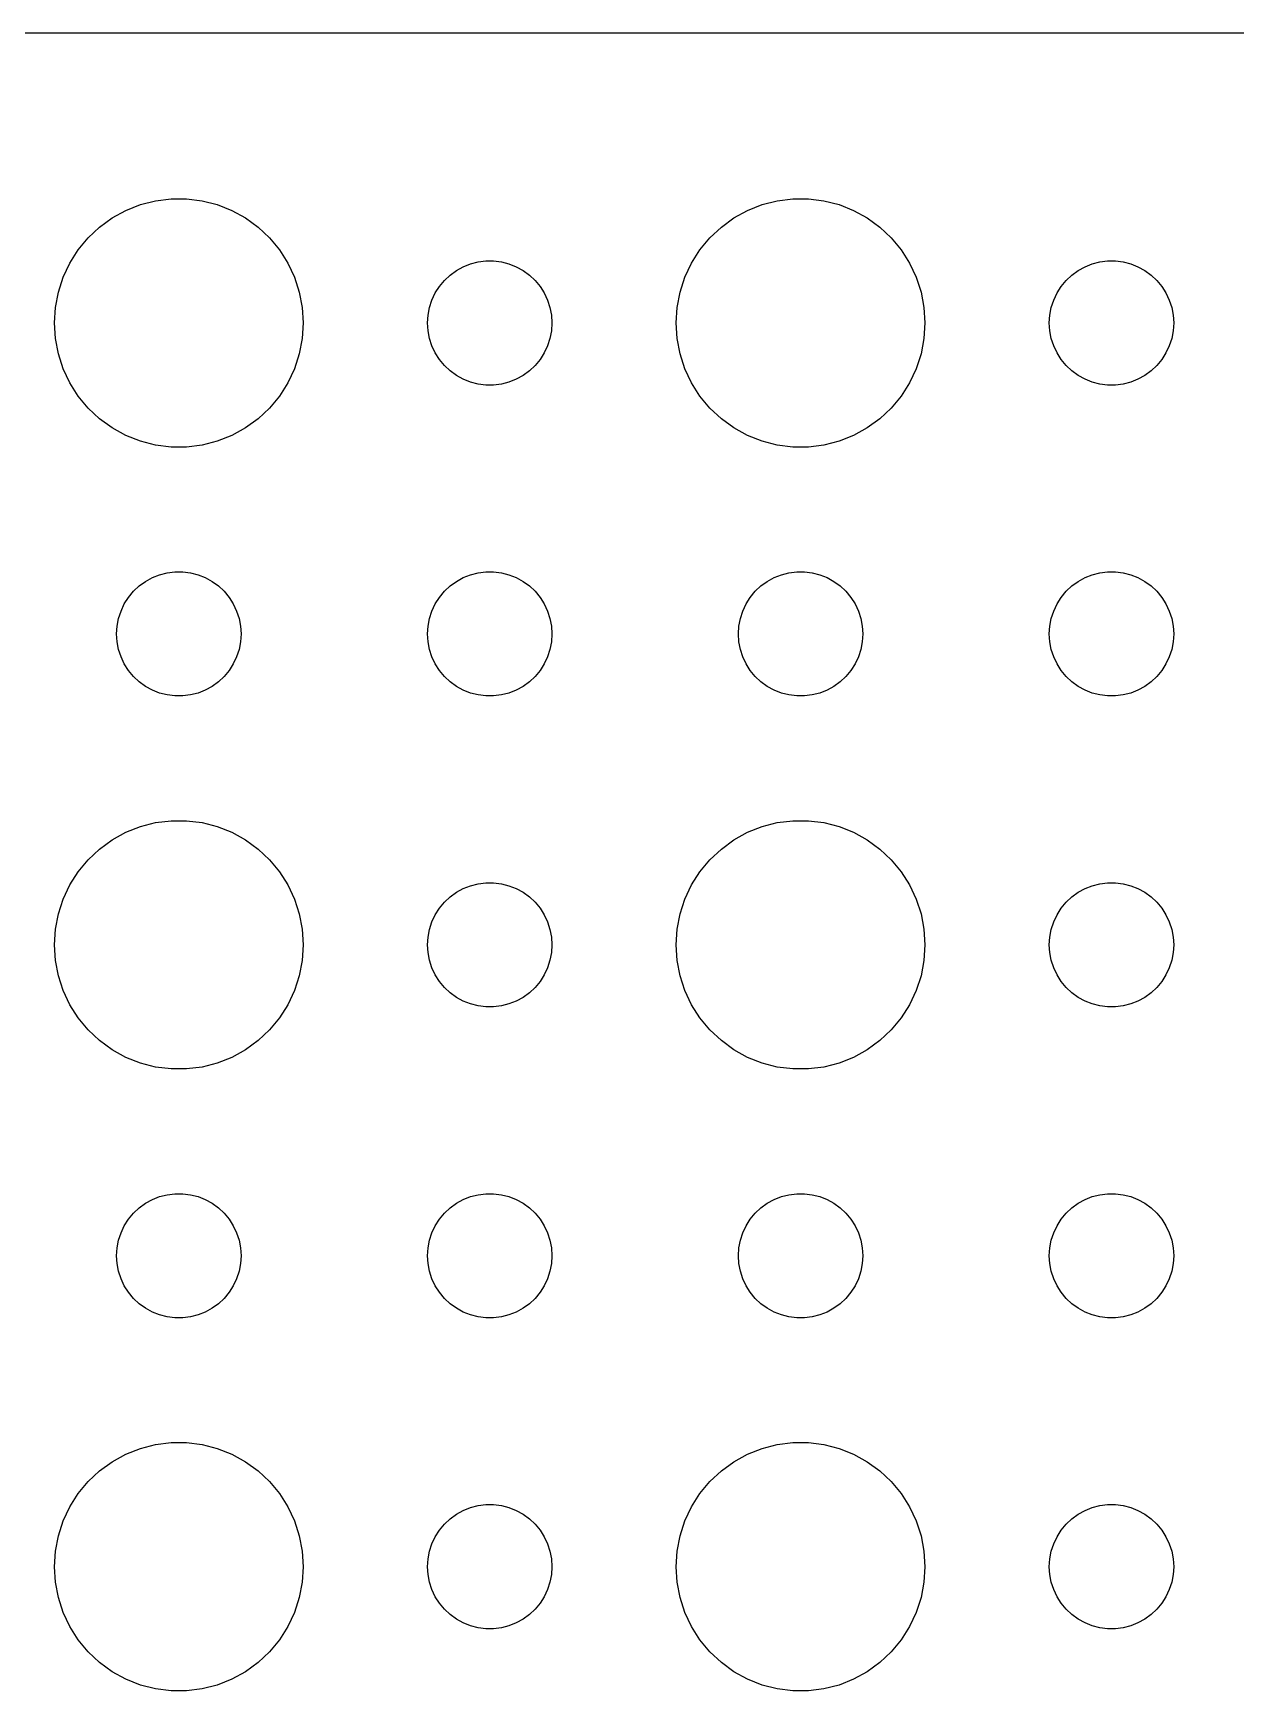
# Model space of a CAD drawing. Header units: metres. Extents: x -112 to 112, y -82 to 82.
# Drawn here: x -33.51 to -4.5, y 42.01 to 81.99 of the extents above; entities that cross this region are included whole.
import ezdxf

# ---------------------------------------------------------------- set-up
doc = ezdxf.new("R2010")
doc.units = ezdxf.units.M

msp = doc.modelspace()

# ---------------------------------------------------------------- linework, layer by layer
for p, q in [((107.314, 81.9901), (-107.314, 81.9901)), ((-30.5621, 77.9469), (-30.1884, 77.9941)), ((-30.1884, 77.9941), (-29.8116, 77.9941)), ((-29.8116, 77.9941), (-29.4379, 77.9469)), ((-15.5621, 77.9469), (-15.1884, 77.9941)), ((-15.1884, 77.9941), (-14.8116, 77.9941)), ((-14.8116, 77.9941), (-14.4379, 77.9469)), ((-31.6075, 77.533), (-31.2773, 77.7145)), ((-31.2773, 77.7145), (-30.927, 77.8532)), ((-30.927, 77.8532), (-30.5621, 77.9469)), ((-29.4379, 77.9469), (-29.0729, 77.8532)), ((-29.0729, 77.8532), (-28.7227, 77.7145)), ((-28.7227, 77.7145), (-28.3925, 77.533)), ((-16.6075, 77.533), (-16.2773, 77.7145)), ((-16.2773, 77.7145), (-15.927, 77.8532)), ((-15.927, 77.8532), (-15.5621, 77.9469)), ((-14.4379, 77.9469), (-14.0729, 77.8532)), ((-14.0729, 77.8532), (-13.7227, 77.7145)), ((-13.7227, 77.7145), (-13.3925, 77.533)), ((-32.1869, 77.0536), (-31.9123, 77.3115)), ((-31.9123, 77.3115), (-31.6075, 77.533)), ((-28.3925, 77.533), (-28.0877, 77.3115)), ((-28.0877, 77.3115), (-27.8131, 77.0536)), ((-17.1869, 77.0536), (-16.9123, 77.3115)), ((-16.9123, 77.3115), (-16.6075, 77.533)), ((-13.3925, 77.533), (-13.0877, 77.3115)), ((-13.0877, 77.3115), (-12.8131, 77.0536)), ((-32.427, 76.7634), (-32.1869, 77.0536)), ((-27.8131, 77.0536), (-27.5729, 76.7634)), ((-17.427, 76.7634), (-17.1869, 77.0536)), ((-12.8131, 77.0536), (-12.5729, 76.7634)), ((-32.7893, 76.1044), (-32.6289, 76.4453)), ((-32.6289, 76.4453), (-32.427, 76.7634)), ((-27.5729, 76.7634), (-27.3711, 76.4453)), ((-27.3711, 76.4453), (-27.2107, 76.1044)), ((-23.1387, 76.3572), (-22.9635, 76.4266)), ((-22.9635, 76.4266), (-22.7811, 76.4734)), ((-22.7811, 76.4734), (-22.5942, 76.497)), ((-22.5942, 76.497), (-22.4058, 76.497)), ((-22.4058, 76.497), (-22.2189, 76.4734)), ((-22.2189, 76.4734), (-22.0365, 76.4266)), ((-22.0365, 76.4266), (-21.8613, 76.3572)), ((-17.7893, 76.1044), (-17.6289, 76.4453)), ((-17.6289, 76.4453), (-17.427, 76.7634)), ((-12.5729, 76.7634), (-12.3711, 76.4453)), ((-12.3711, 76.4453), (-12.2107, 76.1044)), ((-8.13866, 76.3572), (-7.96352, 76.4266)), ((-7.96352, 76.4266), (-7.78107, 76.4734)), ((-7.78107, 76.4734), (-7.59418, 76.497)), ((-7.59418, 76.497), (-7.40581, 76.497)), ((-7.40581, 76.497), (-7.21892, 76.4734)), ((-7.21892, 76.4734), (-7.03647, 76.4266)), ((-7.03647, 76.4266), (-6.86133, 76.3572)), ((-32.9057, 75.7461), (-32.7893, 76.1044)), ((-27.2107, 76.1044), (-27.0942, 75.7461)), ((-23.7135, 75.8817), (-23.5934, 76.0268)), ((-23.5934, 76.0268), (-23.4561, 76.1558)), ((-23.4561, 76.1558), (-23.3037, 76.2665)), ((-23.3037, 76.2665), (-23.1387, 76.3572)), ((-21.8613, 76.3572), (-21.6963, 76.2665)), ((-21.6963, 76.2665), (-21.5439, 76.1558)), ((-21.5439, 76.1558), (-21.4065, 76.0268)), ((-21.4065, 76.0268), (-21.2865, 75.8817)), ((-17.9057, 75.7461), (-17.7893, 76.1044)), ((-12.2107, 76.1044), (-12.0942, 75.7461)), ((-8.71352, 75.8817), (-8.59344, 76.0268)), ((-8.59344, 76.0268), (-8.45613, 76.1558)), ((-8.45613, 76.1558), (-8.30373, 76.2665)), ((-8.30373, 76.2665), (-8.13866, 76.3572)), ((-6.86133, 76.3572), (-6.69626, 76.2665)), ((-6.69626, 76.2665), (-6.54385, 76.1558)), ((-6.54385, 76.1558), (-6.40654, 76.0268)), ((-6.40654, 76.0268), (-6.28647, 75.8817)), ((-32.9763, 75.376), (-32.9057, 75.7461)), ((-27.0942, 75.7461), (-27.0237, 75.376)), ((-23.8947, 75.5522), (-23.8145, 75.7226)), ((-23.8145, 75.7226), (-23.7135, 75.8817)), ((-21.2865, 75.8817), (-21.1855, 75.7226)), ((-21.1855, 75.7226), (-21.1053, 75.5522)), ((-17.9763, 75.376), (-17.9057, 75.7461)), ((-12.0942, 75.7461), (-12.0237, 75.376)), ((-8.89465, 75.5522), (-8.81445, 75.7226)), ((-8.81445, 75.7226), (-8.71352, 75.8817)), ((-6.28647, 75.8817), (-6.18553, 75.7226)), ((-6.18553, 75.7226), (-6.10533, 75.5522)), ((-33, 75), (-32.9763, 75.376)), ((-27.0237, 75.376), (-27, 75)), ((-24, 75), (-23.9882, 75.188)), ((-23.9882, 75.188), (-23.9529, 75.373)), ((-23.9529, 75.373), (-23.8947, 75.5522)), ((-21.1053, 75.5522), (-21.0471, 75.373)), ((-21.0471, 75.373), (-21.0118, 75.188)), ((-21.0118, 75.188), (-21, 75)), ((-18, 75), (-17.9763, 75.376)), ((-12.0237, 75.376), (-12, 75)), ((-9, 75), (-8.98816, 75.188)), ((-8.98816, 75.188), (-8.95287, 75.373)), ((-8.95287, 75.373), (-8.89465, 75.5522)), ((-6.10533, 75.5522), (-6.04712, 75.373)), ((-6.04712, 75.373), (-6.01183, 75.188)), ((-6.01183, 75.188), (-6, 75)), ((-32.9763, 74.624), (-33, 75)), ((-27, 75), (-27.0237, 74.624)), ((-23.9882, 74.812), (-24, 75)), ((-23.9529, 74.627), (-23.9882, 74.812)), ((-21.0118, 74.812), (-21.0471, 74.627)), ((-21, 75), (-21.0118, 74.812)), ((-17.9763, 74.624), (-18, 75)), ((-12, 75), (-12.0237, 74.624)), ((-8.98816, 74.812), (-9, 75)), ((-8.95287, 74.627), (-8.98816, 74.812)), ((-6.01183, 74.812), (-6.04712, 74.627)), ((-6, 75), (-6.01183, 74.812)), ((-32.9057, 74.2539), (-32.9763, 74.624)), ((-27.0237, 74.624), (-27.0942, 74.2539)), ((-23.8947, 74.4478), (-23.9529, 74.627)), ((-23.8145, 74.2774), (-23.8947, 74.4478)), ((-21.1053, 74.4478), (-21.1855, 74.2774)), ((-21.0471, 74.627), (-21.1053, 74.4478)), ((-17.9057, 74.2539), (-17.9763, 74.624)), ((-12.0237, 74.624), (-12.0942, 74.2539)), ((-8.89465, 74.4478), (-8.95287, 74.627)), ((-8.81445, 74.2774), (-8.89465, 74.4478)), ((-6.10533, 74.4478), (-6.18553, 74.2774)), ((-6.04712, 74.627), (-6.10533, 74.4478)), ((-32.7893, 73.8956), (-32.9057, 74.2539)), ((-27.0942, 74.2539), (-27.2107, 73.8956)), ((-23.7135, 74.1183), (-23.8145, 74.2774)), ((-23.5934, 73.9732), (-23.7135, 74.1183)), ((-23.4561, 73.8442), (-23.5934, 73.9732)), ((-21.4065, 73.9732), (-21.5439, 73.8442)), ((-21.2865, 74.1183), (-21.4065, 73.9732)), ((-21.1855, 74.2774), (-21.2865, 74.1183)), ((-17.7893, 73.8956), (-17.9057, 74.2539)), ((-12.0942, 74.2539), (-12.2107, 73.8956)), ((-8.71352, 74.1183), (-8.81445, 74.2774)), ((-8.59344, 73.9732), (-8.71352, 74.1183)), ((-8.45613, 73.8442), (-8.59344, 73.9732)), ((-6.40654, 73.9732), (-6.54385, 73.8442)), ((-6.28647, 74.1183), (-6.40654, 73.9732)), ((-6.18553, 74.2774), (-6.28647, 74.1183)), ((-32.6289, 73.5547), (-32.7893, 73.8956)), ((-27.2107, 73.8956), (-27.3711, 73.5547)), ((-23.3037, 73.7335), (-23.4561, 73.8442)), ((-23.1387, 73.6428), (-23.3037, 73.7335)), ((-22.9635, 73.5734), (-23.1387, 73.6428)), ((-22.7811, 73.5266), (-22.9635, 73.5734)), ((-22.0365, 73.5734), (-22.2189, 73.5266)), ((-21.8613, 73.6428), (-22.0365, 73.5734)), ((-21.6963, 73.7335), (-21.8613, 73.6428)), ((-21.5439, 73.8442), (-21.6963, 73.7335)), ((-17.6289, 73.5547), (-17.7893, 73.8956)), ((-12.2107, 73.8956), (-12.3711, 73.5547)), ((-8.30373, 73.7335), (-8.45613, 73.8442)), ((-8.13866, 73.6428), (-8.30373, 73.7335)), ((-7.96352, 73.5734), (-8.13866, 73.6428)), ((-7.78107, 73.5266), (-7.96352, 73.5734)), ((-7.03647, 73.5734), (-7.21892, 73.5266)), ((-6.86133, 73.6428), (-7.03647, 73.5734)), ((-6.69626, 73.7335), (-6.86133, 73.6428)), ((-6.54385, 73.8442), (-6.69626, 73.7335)), ((-32.427, 73.2366), (-32.6289, 73.5547)), ((-32.1869, 72.9464), (-32.427, 73.2366)), ((-27.5729, 73.2366), (-27.8131, 72.9464)), ((-27.3711, 73.5547), (-27.5729, 73.2366)), ((-22.5942, 73.503), (-22.7811, 73.5266)), ((-22.4058, 73.503), (-22.5942, 73.503)), ((-22.2189, 73.5266), (-22.4058, 73.503)), ((-17.427, 73.2366), (-17.6289, 73.5547)), ((-17.1869, 72.9464), (-17.427, 73.2366)), ((-12.5729, 73.2366), (-12.8131, 72.9464)), ((-12.3711, 73.5547), (-12.5729, 73.2366)), ((-7.59418, 73.503), (-7.78107, 73.5266)), ((-7.40581, 73.503), (-7.59418, 73.503)), ((-7.21892, 73.5266), (-7.40581, 73.503)), ((-31.9123, 72.6885), (-32.1869, 72.9464)), ((-27.8131, 72.9464), (-28.0877, 72.6885)), ((-16.9123, 72.6885), (-17.1869, 72.9464)), ((-12.8131, 72.9464), (-13.0877, 72.6885)), ((-31.6075, 72.467), (-31.9123, 72.6885)), ((-31.2773, 72.2855), (-31.6075, 72.467)), ((-28.3925, 72.467), (-28.7227, 72.2855)), ((-28.0877, 72.6885), (-28.3925, 72.467)), ((-16.6075, 72.467), (-16.9123, 72.6885)), ((-16.2773, 72.2855), (-16.6075, 72.467)), ((-13.3925, 72.467), (-13.7227, 72.2855)), ((-13.0877, 72.6885), (-13.3925, 72.467)), ((-30.927, 72.1468), (-31.2773, 72.2855)), ((-30.5621, 72.0531), (-30.927, 72.1468)), ((-30.1884, 72.0059), (-30.5621, 72.0531)), ((-29.8116, 72.0059), (-30.1884, 72.0059)), ((-29.4379, 72.0531), (-29.8116, 72.0059)), ((-29.0729, 72.1468), (-29.4379, 72.0531)), ((-28.7227, 72.2855), (-29.0729, 72.1468)), ((-15.927, 72.1468), (-16.2773, 72.2855)), ((-15.5621, 72.0531), (-15.927, 72.1468)), ((-15.1884, 72.0059), (-15.5621, 72.0531)), ((-14.8116, 72.0059), (-15.1884, 72.0059)), ((-14.4379, 72.0531), (-14.8116, 72.0059)), ((-14.0729, 72.1468), (-14.4379, 72.0531)), ((-13.7227, 72.2855), (-14.0729, 72.1468)), ((-30.8037, 68.7665), (-30.6387, 68.8572)), ((-30.6387, 68.8572), (-30.4635, 68.9266)), ((-30.4635, 68.9266), (-30.2811, 68.9734)), ((-30.2811, 68.9734), (-30.0942, 68.997)), ((-30.0942, 68.997), (-29.9058, 68.997)), ((-29.9058, 68.997), (-29.7189, 68.9734)), ((-29.7189, 68.9734), (-29.5365, 68.9266)), ((-29.5365, 68.9266), (-29.3613, 68.8572)), ((-29.3613, 68.8572), (-29.1963, 68.7665)), ((-23.3037, 68.7665), (-23.1387, 68.8572)), ((-23.1387, 68.8572), (-22.9635, 68.9266)), ((-22.9635, 68.9266), (-22.7811, 68.9734)), ((-22.7811, 68.9734), (-22.5942, 68.997)), ((-22.5942, 68.997), (-22.4058, 68.997)), ((-22.4058, 68.997), (-22.2189, 68.9734)), ((-22.2189, 68.9734), (-22.0365, 68.9266)), ((-22.0365, 68.9266), (-21.8613, 68.8572)), ((-21.8613, 68.8572), (-21.6963, 68.7665)), ((-15.8037, 68.7665), (-15.6387, 68.8572)), ((-15.6387, 68.8572), (-15.4635, 68.9266)), ((-15.4635, 68.9266), (-15.2811, 68.9734)), ((-15.2811, 68.9734), (-15.0942, 68.997)), ((-15.0942, 68.997), (-14.9058, 68.997)), ((-14.9058, 68.997), (-14.7189, 68.9734)), ((-14.7189, 68.9734), (-14.5365, 68.9266)), ((-14.5365, 68.9266), (-14.3613, 68.8572)), ((-14.3613, 68.8572), (-14.1963, 68.7665)), ((-8.30373, 68.7665), (-8.13866, 68.8572)), ((-8.13866, 68.8572), (-7.96352, 68.9266)), ((-7.96352, 68.9266), (-7.78107, 68.9734)), ((-7.78107, 68.9734), (-7.59418, 68.997)), ((-7.59418, 68.997), (-7.40581, 68.997)), ((-7.40581, 68.997), (-7.21892, 68.9734)), ((-7.21892, 68.9734), (-7.03647, 68.9266)), ((-7.03647, 68.9266), (-6.86133, 68.8572)), ((-6.86133, 68.8572), (-6.69626, 68.7665)), ((-31.3145, 68.2226), (-31.2135, 68.3817)), ((-31.2135, 68.3817), (-31.0934, 68.5268)), ((-31.0934, 68.5268), (-30.9561, 68.6558)), ((-30.9561, 68.6558), (-30.8037, 68.7665)), ((-29.1963, 68.7665), (-29.0439, 68.6558)), ((-29.0439, 68.6558), (-28.9065, 68.5268)), ((-28.9065, 68.5268), (-28.7865, 68.3817)), ((-28.7865, 68.3817), (-28.6855, 68.2226)), ((-23.8145, 68.2226), (-23.7135, 68.3817)), ((-23.7135, 68.3817), (-23.5934, 68.5268)), ((-23.5934, 68.5268), (-23.4561, 68.6558)), ((-23.4561, 68.6558), (-23.3037, 68.7665)), ((-21.6963, 68.7665), (-21.5439, 68.6558)), ((-21.5439, 68.6558), (-21.4065, 68.5268)), ((-21.4065, 68.5268), (-21.2865, 68.3817)), ((-21.2865, 68.3817), (-21.1855, 68.2226)), ((-16.3145, 68.2226), (-16.2135, 68.3817)), ((-16.2135, 68.3817), (-16.0934, 68.5268)), ((-16.0934, 68.5268), (-15.9561, 68.6558)), ((-15.9561, 68.6558), (-15.8037, 68.7665)), ((-14.1963, 68.7665), (-14.0439, 68.6558)), ((-14.0439, 68.6558), (-13.9065, 68.5268)), ((-13.9065, 68.5268), (-13.7865, 68.3817)), ((-13.7865, 68.3817), (-13.6855, 68.2226)), ((-8.81445, 68.2226), (-8.71352, 68.3817)), ((-8.71352, 68.3817), (-8.59344, 68.5268)), ((-8.59344, 68.5268), (-8.45613, 68.6558)), ((-8.45613, 68.6558), (-8.30373, 68.7665)), ((-6.69626, 68.7665), (-6.54385, 68.6558)), ((-6.54385, 68.6558), (-6.40654, 68.5268)), ((-6.40654, 68.5268), (-6.28647, 68.3817)), ((-6.28647, 68.3817), (-6.18553, 68.2226)), ((-31.4529, 67.873), (-31.3947, 68.0522)), ((-31.3947, 68.0522), (-31.3145, 68.2226)), ((-28.6855, 68.2226), (-28.6053, 68.0522)), ((-28.6053, 68.0522), (-28.5471, 67.873)), ((-23.9529, 67.873), (-23.8947, 68.0522)), ((-23.8947, 68.0522), (-23.8145, 68.2226)), ((-21.1855, 68.2226), (-21.1053, 68.0522)), ((-21.1053, 68.0522), (-21.0471, 67.873)), ((-16.4529, 67.873), (-16.3947, 68.0522)), ((-16.3947, 68.0522), (-16.3145, 68.2226)), ((-13.6855, 68.2226), (-13.6053, 68.0522)), ((-13.6053, 68.0522), (-13.5471, 67.873)), ((-8.95287, 67.873), (-8.89465, 68.0522)), ((-8.89465, 68.0522), (-8.81445, 68.2226)), ((-6.18553, 68.2226), (-6.10533, 68.0522)), ((-6.10533, 68.0522), (-6.04712, 67.873)), ((-31.5, 67.5), (-31.4882, 67.688)), ((-31.4882, 67.688), (-31.4529, 67.873)), ((-28.5471, 67.873), (-28.5118, 67.688)), ((-28.5118, 67.688), (-28.5, 67.5)), ((-24, 67.5), (-23.9882, 67.688)), ((-23.9882, 67.688), (-23.9529, 67.873)), ((-21.0471, 67.873), (-21.0118, 67.688)), ((-21.0118, 67.688), (-21, 67.5)), ((-16.5, 67.5), (-16.4882, 67.688)), ((-16.4882, 67.688), (-16.4529, 67.873)), ((-13.5471, 67.873), (-13.5118, 67.688)), ((-13.5118, 67.688), (-13.5, 67.5)), ((-9, 67.5), (-8.98816, 67.688)), ((-8.98816, 67.688), (-8.95287, 67.873)), ((-6.04712, 67.873), (-6.01183, 67.688)), ((-6.01183, 67.688), (-6, 67.5)), ((-31.4882, 67.312), (-31.5, 67.5)), ((-31.4529, 67.127), (-31.4882, 67.312)), ((-28.5118, 67.312), (-28.5471, 67.127)), ((-28.5, 67.5), (-28.5118, 67.312)), ((-23.9882, 67.312), (-24, 67.5)), ((-23.9529, 67.127), (-23.9882, 67.312)), ((-21.0118, 67.312), (-21.0471, 67.127)), ((-21, 67.5), (-21.0118, 67.312)), ((-16.4882, 67.312), (-16.5, 67.5)), ((-16.4529, 67.127), (-16.4882, 67.312)), ((-13.5118, 67.312), (-13.5471, 67.127)), ((-13.5, 67.5), (-13.5118, 67.312)), ((-8.98816, 67.312), (-9, 67.5)), ((-8.95287, 67.127), (-8.98816, 67.312)), ((-6.01183, 67.312), (-6.04712, 67.127)), ((-6, 67.5), (-6.01183, 67.312)), ((-31.3947, 66.9478), (-31.4529, 67.127)), ((-31.3145, 66.7774), (-31.3947, 66.9478)), ((-31.2135, 66.6183), (-31.3145, 66.7774)), ((-28.6855, 66.7774), (-28.7865, 66.6183)), ((-28.6053, 66.9478), (-28.6855, 66.7774)), ((-28.5471, 67.127), (-28.6053, 66.9478)), ((-23.8947, 66.9478), (-23.9529, 67.127)), ((-23.8145, 66.7774), (-23.8947, 66.9478)), ((-23.7135, 66.6183), (-23.8145, 66.7774)), ((-21.1855, 66.7774), (-21.2865, 66.6183)), ((-21.1053, 66.9478), (-21.1855, 66.7774)), ((-21.0471, 67.127), (-21.1053, 66.9478)), ((-16.3947, 66.9478), (-16.4529, 67.127)), ((-16.3145, 66.7774), (-16.3947, 66.9478)), ((-16.2135, 66.6183), (-16.3145, 66.7774)), ((-13.6855, 66.7774), (-13.7865, 66.6183)), ((-13.6053, 66.9478), (-13.6855, 66.7774)), ((-13.5471, 67.127), (-13.6053, 66.9478)), ((-8.89465, 66.9478), (-8.95287, 67.127)), ((-8.81445, 66.7774), (-8.89465, 66.9478)), ((-8.71352, 66.6183), (-8.81445, 66.7774)), ((-6.18553, 66.7774), (-6.28647, 66.6183)), ((-6.10533, 66.9478), (-6.18553, 66.7774)), ((-6.04712, 67.127), (-6.10533, 66.9478)), ((-31.0934, 66.4732), (-31.2135, 66.6183)), ((-30.9561, 66.3442), (-31.0934, 66.4732)), ((-28.9065, 66.4732), (-29.0439, 66.3442)), ((-28.7865, 66.6183), (-28.9065, 66.4732)), ((-23.5934, 66.4732), (-23.7135, 66.6183)), ((-23.4561, 66.3442), (-23.5934, 66.4732)), ((-21.4065, 66.4732), (-21.5439, 66.3442)), ((-21.2865, 66.6183), (-21.4065, 66.4732)), ((-16.0934, 66.4732), (-16.2135, 66.6183)), ((-15.9561, 66.3442), (-16.0934, 66.4732)), ((-13.9065, 66.4732), (-14.0439, 66.3442)), ((-13.7865, 66.6183), (-13.9065, 66.4732)), ((-8.59344, 66.4732), (-8.71352, 66.6183)), ((-8.45613, 66.3442), (-8.59344, 66.4732)), ((-6.40654, 66.4732), (-6.54385, 66.3442)), ((-6.28647, 66.6183), (-6.40654, 66.4732)), ((-30.8037, 66.2335), (-30.9561, 66.3442)), ((-30.6387, 66.1428), (-30.8037, 66.2335)), ((-30.4635, 66.0734), (-30.6387, 66.1428)), ((-30.2811, 66.0266), (-30.4635, 66.0734)), ((-30.0942, 66.003), (-30.2811, 66.0266)), ((-29.9058, 66.003), (-30.0942, 66.003)), ((-29.7189, 66.0266), (-29.9058, 66.003)), ((-29.5365, 66.0734), (-29.7189, 66.0266)), ((-29.3613, 66.1428), (-29.5365, 66.0734)), ((-29.1963, 66.2335), (-29.3613, 66.1428)), ((-29.0439, 66.3442), (-29.1963, 66.2335)), ((-23.3037, 66.2335), (-23.4561, 66.3442)), ((-23.1387, 66.1428), (-23.3037, 66.2335)), ((-22.9635, 66.0734), (-23.1387, 66.1428)), ((-22.7811, 66.0266), (-22.9635, 66.0734)), ((-22.5942, 66.003), (-22.7811, 66.0266)), ((-22.4058, 66.003), (-22.5942, 66.003)), ((-22.2189, 66.0266), (-22.4058, 66.003)), ((-22.0365, 66.0734), (-22.2189, 66.0266)), ((-21.8613, 66.1428), (-22.0365, 66.0734)), ((-21.6963, 66.2335), (-21.8613, 66.1428)), ((-21.5439, 66.3442), (-21.6963, 66.2335)), ((-15.8037, 66.2335), (-15.9561, 66.3442)), ((-15.6387, 66.1428), (-15.8037, 66.2335)), ((-15.4635, 66.0734), (-15.6387, 66.1428)), ((-15.2811, 66.0266), (-15.4635, 66.0734)), ((-15.0942, 66.003), (-15.2811, 66.0266)), ((-14.9058, 66.003), (-15.0942, 66.003)), ((-14.7189, 66.0266), (-14.9058, 66.003)), ((-14.5365, 66.0734), (-14.7189, 66.0266)), ((-14.3613, 66.1428), (-14.5365, 66.0734)), ((-14.1963, 66.2335), (-14.3613, 66.1428)), ((-14.0439, 66.3442), (-14.1963, 66.2335)), ((-8.30373, 66.2335), (-8.45613, 66.3442)), ((-8.13866, 66.1428), (-8.30373, 66.2335)), ((-7.96352, 66.0734), (-8.13866, 66.1428)), ((-7.78107, 66.0266), (-7.96352, 66.0734)), ((-7.59418, 66.003), (-7.78107, 66.0266)), ((-7.40581, 66.003), (-7.59418, 66.003)), ((-7.21892, 66.0266), (-7.40581, 66.003)), ((-7.03647, 66.0734), (-7.21892, 66.0266)), ((-6.86133, 66.1428), (-7.03647, 66.0734)), ((-6.69626, 66.2335), (-6.86133, 66.1428)), ((-6.54385, 66.3442), (-6.69626, 66.2335)), ((-31.2773, 62.7145), (-30.927, 62.8532)), ((-30.927, 62.8532), (-30.5621, 62.9469)), ((-30.5621, 62.9469), (-30.1884, 62.9941)), ((-30.1884, 62.9941), (-29.8116, 62.9941)), ((-29.8116, 62.9941), (-29.4379, 62.9469)), ((-29.4379, 62.9469), (-29.0729, 62.8532)), ((-29.0729, 62.8532), (-28.7227, 62.7145)), ((-16.2773, 62.7145), (-15.927, 62.8532)), ((-15.927, 62.8532), (-15.5621, 62.9469)), ((-15.5621, 62.9469), (-15.1884, 62.9941)), ((-15.1884, 62.9941), (-14.8116, 62.9941)), ((-14.8116, 62.9941), (-14.4379, 62.9469)), ((-14.4379, 62.9469), (-14.0729, 62.8532)), ((-14.0729, 62.8532), (-13.7227, 62.7145)), ((-31.9123, 62.3115), (-31.6075, 62.533)), ((-31.6075, 62.533), (-31.2773, 62.7145)), ((-28.7227, 62.7145), (-28.3925, 62.533)), ((-28.3925, 62.533), (-28.0877, 62.3115)), ((-16.9123, 62.3115), (-16.6075, 62.533)), ((-16.6075, 62.533), (-16.2773, 62.7145)), ((-13.7227, 62.7145), (-13.3925, 62.533)), ((-13.3925, 62.533), (-13.0877, 62.3115)), ((-32.427, 61.7634), (-32.1869, 62.0536)), ((-32.1869, 62.0536), (-31.9123, 62.3115)), ((-28.0877, 62.3115), (-27.8131, 62.0536)), ((-27.8131, 62.0536), (-27.5729, 61.7634)), ((-17.427, 61.7634), (-17.1869, 62.0536)), ((-17.1869, 62.0536), (-16.9123, 62.3115)), ((-13.0877, 62.3115), (-12.8131, 62.0536)), ((-12.8131, 62.0536), (-12.5729, 61.7634)), ((-32.6289, 61.4453), (-32.427, 61.7634)), ((-27.5729, 61.7634), (-27.3711, 61.4453)), ((-17.6289, 61.4453), (-17.427, 61.7634)), ((-12.5729, 61.7634), (-12.3711, 61.4453)), ((-32.7893, 61.1044), (-32.6289, 61.4453)), ((-27.3711, 61.4453), (-27.2107, 61.1044)), ((-23.4561, 61.1558), (-23.3037, 61.2665)), ((-23.3037, 61.2665), (-23.1387, 61.3572)), ((-23.1387, 61.3572), (-22.9635, 61.4266)), ((-22.9635, 61.4266), (-22.7811, 61.4734)), ((-22.7811, 61.4734), (-22.5942, 61.497)), ((-22.5942, 61.497), (-22.4058, 61.497)), ((-22.4058, 61.497), (-22.2189, 61.4734)), ((-22.2189, 61.4734), (-22.0365, 61.4266)), ((-22.0365, 61.4266), (-21.8613, 61.3572)), ((-21.8613, 61.3572), (-21.6963, 61.2665)), ((-21.6963, 61.2665), (-21.5439, 61.1558)), ((-17.7893, 61.1044), (-17.6289, 61.4453)), ((-12.3711, 61.4453), (-12.2107, 61.1044)), ((-8.45613, 61.1558), (-8.30373, 61.2665)), ((-8.30373, 61.2665), (-8.13866, 61.3572)), ((-8.13866, 61.3572), (-7.96352, 61.4266)), ((-7.96352, 61.4266), (-7.78107, 61.4734)), ((-7.78107, 61.4734), (-7.59418, 61.497)), ((-7.59418, 61.497), (-7.40581, 61.497)), ((-7.40581, 61.497), (-7.21892, 61.4734)), ((-7.21892, 61.4734), (-7.03647, 61.4266)), ((-7.03647, 61.4266), (-6.86133, 61.3572)), ((-6.86133, 61.3572), (-6.69626, 61.2665)), ((-6.69626, 61.2665), (-6.54385, 61.1558)), ((-32.9057, 60.7461), (-32.7893, 61.1044)), ((-27.2107, 61.1044), (-27.0942, 60.7461)), ((-23.8145, 60.7226), (-23.7135, 60.8817)), ((-23.7135, 60.8817), (-23.5934, 61.0268)), ((-23.5934, 61.0268), (-23.4561, 61.1558)), ((-21.5439, 61.1558), (-21.4065, 61.0268)), ((-21.4065, 61.0268), (-21.2865, 60.8817)), ((-21.2865, 60.8817), (-21.1855, 60.7226)), ((-17.9057, 60.7461), (-17.7893, 61.1044)), ((-12.2107, 61.1044), (-12.0942, 60.7461)), ((-8.81445, 60.7226), (-8.71352, 60.8817)), ((-8.71352, 60.8817), (-8.59344, 61.0268)), ((-8.59344, 61.0268), (-8.45613, 61.1558)), ((-6.54385, 61.1558), (-6.40654, 61.0268)), ((-6.40654, 61.0268), (-6.28647, 60.8817)), ((-6.28647, 60.8817), (-6.18553, 60.7226)), ((-32.9763, 60.376), (-32.9057, 60.7461)), ((-27.0942, 60.7461), (-27.0237, 60.376)), ((-23.9529, 60.373), (-23.8947, 60.5522)), ((-23.8947, 60.5522), (-23.8145, 60.7226)), ((-21.1855, 60.7226), (-21.1053, 60.5522)), ((-21.1053, 60.5522), (-21.0471, 60.373)), ((-17.9763, 60.376), (-17.9057, 60.7461)), ((-12.0942, 60.7461), (-12.0237, 60.376)), ((-8.95287, 60.373), (-8.89465, 60.5522)), ((-8.89465, 60.5522), (-8.81445, 60.7226)), ((-6.18553, 60.7226), (-6.10533, 60.5522)), ((-6.10533, 60.5522), (-6.04712, 60.373)), ((-33, 60), (-32.9763, 60.376)), ((-32.9763, 59.624), (-33, 60)), ((-27.0237, 60.376), (-27, 60)), ((-27, 60), (-27.0237, 59.624)), ((-24, 60), (-23.9882, 60.188)), ((-23.9882, 59.812), (-24, 60)), ((-23.9882, 60.188), (-23.9529, 60.373)), ((-21.0471, 60.373), (-21.0118, 60.188)), ((-21.0118, 60.188), (-21, 60)), ((-21, 60), (-21.0118, 59.812)), ((-18, 60), (-17.9763, 60.376)), ((-17.9763, 59.624), (-18, 60)), ((-12.0237, 60.376), (-12, 60)), ((-12, 60), (-12.0237, 59.624)), ((-9, 60), (-8.98816, 60.188)), ((-8.98816, 59.812), (-9, 60)), ((-8.98816, 60.188), (-8.95287, 60.373)), ((-6.04712, 60.373), (-6.01183, 60.188)), ((-6.01183, 60.188), (-6, 60)), ((-6, 60), (-6.01183, 59.812)), ((-32.9057, 59.2539), (-32.9763, 59.624)), ((-27.0237, 59.624), (-27.0942, 59.2539)), ((-23.9529, 59.627), (-23.9882, 59.812)), ((-23.8947, 59.4478), (-23.9529, 59.627)), ((-21.0471, 59.627), (-21.1053, 59.4478)), ((-21.0118, 59.812), (-21.0471, 59.627)), ((-17.9057, 59.2539), (-17.9763, 59.624)), ((-12.0237, 59.624), (-12.0942, 59.2539)), ((-8.95287, 59.627), (-8.98816, 59.812)), ((-8.89465, 59.4478), (-8.95287, 59.627)), ((-6.04712, 59.627), (-6.10533, 59.4478)), ((-6.01183, 59.812), (-6.04712, 59.627)), ((-32.7893, 58.8956), (-32.9057, 59.2539)), ((-27.0942, 59.2539), (-27.2107, 58.8956)), ((-23.8145, 59.2774), (-23.8947, 59.4478)), ((-23.7135, 59.1183), (-23.8145, 59.2774)), ((-21.1855, 59.2774), (-21.2865, 59.1183)), ((-21.1053, 59.4478), (-21.1855, 59.2774)), ((-17.7893, 58.8956), (-17.9057, 59.2539)), ((-12.0942, 59.2539), (-12.2107, 58.8956)), ((-8.81445, 59.2774), (-8.89465, 59.4478)), ((-8.71352, 59.1183), (-8.81445, 59.2774)), ((-6.18553, 59.2774), (-6.28647, 59.1183)), ((-6.10533, 59.4478), (-6.18553, 59.2774)), ((-32.6289, 58.5547), (-32.7893, 58.8956)), ((-27.2107, 58.8956), (-27.3711, 58.5547)), ((-23.5934, 58.9732), (-23.7135, 59.1183)), ((-23.4561, 58.8442), (-23.5934, 58.9732)), ((-23.3037, 58.7335), (-23.4561, 58.8442)), ((-21.5439, 58.8442), (-21.6963, 58.7335)), ((-21.4065, 58.9732), (-21.5439, 58.8442)), ((-21.2865, 59.1183), (-21.4065, 58.9732)), ((-17.6289, 58.5547), (-17.7893, 58.8956)), ((-12.2107, 58.8956), (-12.3711, 58.5547)), ((-8.59344, 58.9732), (-8.71352, 59.1183)), ((-8.45613, 58.8442), (-8.59344, 58.9732)), ((-8.30373, 58.7335), (-8.45613, 58.8442)), ((-6.54385, 58.8442), (-6.69626, 58.7335)), ((-6.40654, 58.9732), (-6.54385, 58.8442)), ((-6.28647, 59.1183), (-6.40654, 58.9732)), ((-32.427, 58.2366), (-32.6289, 58.5547)), ((-27.3711, 58.5547), (-27.5729, 58.2366)), ((-23.1387, 58.6428), (-23.3037, 58.7335)), ((-22.9635, 58.5734), (-23.1387, 58.6428)), ((-22.7811, 58.5266), (-22.9635, 58.5734)), ((-22.5942, 58.503), (-22.7811, 58.5266)), ((-22.4058, 58.503), (-22.5942, 58.503)), ((-22.2189, 58.5266), (-22.4058, 58.503)), ((-22.0365, 58.5734), (-22.2189, 58.5266)), ((-21.8613, 58.6428), (-22.0365, 58.5734)), ((-21.6963, 58.7335), (-21.8613, 58.6428)), ((-17.427, 58.2366), (-17.6289, 58.5547)), ((-12.3711, 58.5547), (-12.5729, 58.2366)), ((-8.13866, 58.6428), (-8.30373, 58.7335)), ((-7.96352, 58.5734), (-8.13866, 58.6428)), ((-7.78107, 58.5266), (-7.96352, 58.5734)), ((-7.59418, 58.503), (-7.78107, 58.5266)), ((-7.40581, 58.503), (-7.59418, 58.503)), ((-7.21892, 58.5266), (-7.40581, 58.503)), ((-7.03647, 58.5734), (-7.21892, 58.5266)), ((-6.86133, 58.6428), (-7.03647, 58.5734)), ((-6.69626, 58.7335), (-6.86133, 58.6428)), ((-32.1869, 57.9464), (-32.427, 58.2366)), ((-27.5729, 58.2366), (-27.8131, 57.9464)), ((-17.1869, 57.9464), (-17.427, 58.2366)), ((-12.5729, 58.2366), (-12.8131, 57.9464)), ((-31.9123, 57.6885), (-32.1869, 57.9464)), ((-31.6075, 57.467), (-31.9123, 57.6885)), ((-28.0877, 57.6885), (-28.3925, 57.467)), ((-27.8131, 57.9464), (-28.0877, 57.6885)), ((-16.9123, 57.6885), (-17.1869, 57.9464)), ((-16.6075, 57.467), (-16.9123, 57.6885)), ((-13.0877, 57.6885), (-13.3925, 57.467)), ((-12.8131, 57.9464), (-13.0877, 57.6885)), ((-31.2773, 57.2855), (-31.6075, 57.467)), ((-30.927, 57.1468), (-31.2773, 57.2855)), ((-28.7227, 57.2855), (-29.0729, 57.1468)), ((-28.3925, 57.467), (-28.7227, 57.2855)), ((-16.2773, 57.2855), (-16.6075, 57.467)), ((-15.927, 57.1468), (-16.2773, 57.2855)), ((-13.7227, 57.2855), (-14.0729, 57.1468)), ((-13.3925, 57.467), (-13.7227, 57.2855)), ((-30.5621, 57.0531), (-30.927, 57.1468)), ((-30.1884, 57.0059), (-30.5621, 57.0531)), ((-29.8116, 57.0059), (-30.1884, 57.0059)), ((-29.4379, 57.0531), (-29.8116, 57.0059)), ((-29.0729, 57.1468), (-29.4379, 57.0531)), ((-15.5621, 57.0531), (-15.927, 57.1468)), ((-15.1884, 57.0059), (-15.5621, 57.0531)), ((-14.8116, 57.0059), (-15.1884, 57.0059)), ((-14.4379, 57.0531), (-14.8116, 57.0059)), ((-14.0729, 57.1468), (-14.4379, 57.0531)), ((-30.2811, 53.9734), (-30.0942, 53.997)), ((-30.0942, 53.997), (-29.9058, 53.997)), ((-29.9058, 53.997), (-29.7189, 53.9734)), ((-22.7811, 53.9734), (-22.5942, 53.997)), ((-22.5942, 53.997), (-22.4058, 53.997)), ((-22.4058, 53.997), (-22.2189, 53.9734)), ((-15.2811, 53.9734), (-15.0942, 53.997)), ((-15.0942, 53.997), (-14.9058, 53.997)), ((-14.9058, 53.997), (-14.7189, 53.9734)), ((-7.78107, 53.9734), (-7.59418, 53.997)), ((-7.59418, 53.997), (-7.40581, 53.997)), ((-7.40581, 53.997), (-7.21892, 53.9734)), ((-31.0934, 53.5268), (-30.9561, 53.6558)), ((-30.9561, 53.6558), (-30.8037, 53.7665)), ((-30.8037, 53.7665), (-30.6387, 53.8572)), ((-30.6387, 53.8572), (-30.4635, 53.9266)), ((-30.4635, 53.9266), (-30.2811, 53.9734)), ((-29.7189, 53.9734), (-29.5365, 53.9266)), ((-29.5365, 53.9266), (-29.3613, 53.8572)), ((-29.3613, 53.8572), (-29.1963, 53.7665)), ((-29.1963, 53.7665), (-29.0439, 53.6558)), ((-29.0439, 53.6558), (-28.9065, 53.5268)), ((-23.5934, 53.5268), (-23.4561, 53.6558)), ((-23.4561, 53.6558), (-23.3037, 53.7665)), ((-23.3037, 53.7665), (-23.1387, 53.8572)), ((-23.1387, 53.8572), (-22.9635, 53.9266)), ((-22.9635, 53.9266), (-22.7811, 53.9734)), ((-22.2189, 53.9734), (-22.0365, 53.9266)), ((-22.0365, 53.9266), (-21.8613, 53.8572)), ((-21.8613, 53.8572), (-21.6963, 53.7665)), ((-21.6963, 53.7665), (-21.5439, 53.6558)), ((-21.5439, 53.6558), (-21.4065, 53.5268)), ((-16.0934, 53.5268), (-15.9561, 53.6558)), ((-15.9561, 53.6558), (-15.8037, 53.7665)), ((-15.8037, 53.7665), (-15.6387, 53.8572)), ((-15.6387, 53.8572), (-15.4635, 53.9266)), ((-15.4635, 53.9266), (-15.2811, 53.9734)), ((-14.7189, 53.9734), (-14.5365, 53.9266)), ((-14.5365, 53.9266), (-14.3613, 53.8572)), ((-14.3613, 53.8572), (-14.1963, 53.7665)), ((-14.1963, 53.7665), (-14.0439, 53.6558)), ((-14.0439, 53.6558), (-13.9065, 53.5268)), ((-8.59344, 53.5268), (-8.45613, 53.6558)), ((-8.45613, 53.6558), (-8.30373, 53.7665)), ((-8.30373, 53.7665), (-8.13866, 53.8572)), ((-8.13866, 53.8572), (-7.96352, 53.9266)), ((-7.96352, 53.9266), (-7.78107, 53.9734)), ((-7.21892, 53.9734), (-7.03647, 53.9266)), ((-7.03647, 53.9266), (-6.86133, 53.8572)), ((-6.86133, 53.8572), (-6.69626, 53.7665)), ((-6.69626, 53.7665), (-6.54385, 53.6558)), ((-6.54385, 53.6558), (-6.40654, 53.5268)), ((-31.3947, 53.0522), (-31.3145, 53.2226)), ((-31.3145, 53.2226), (-31.2135, 53.3817)), ((-31.2135, 53.3817), (-31.0934, 53.5268)), ((-28.9065, 53.5268), (-28.7865, 53.3817)), ((-28.7865, 53.3817), (-28.6855, 53.2226)), ((-28.6855, 53.2226), (-28.6053, 53.0522)), ((-23.8947, 53.0522), (-23.8145, 53.2226)), ((-23.8145, 53.2226), (-23.7135, 53.3817)), ((-23.7135, 53.3817), (-23.5934, 53.5268)), ((-21.4065, 53.5268), (-21.2865, 53.3817)), ((-21.2865, 53.3817), (-21.1855, 53.2226)), ((-21.1855, 53.2226), (-21.1053, 53.0522)), ((-16.3947, 53.0522), (-16.3145, 53.2226)), ((-16.3145, 53.2226), (-16.2135, 53.3817)), ((-16.2135, 53.3817), (-16.0934, 53.5268)), ((-13.9065, 53.5268), (-13.7865, 53.3817)), ((-13.7865, 53.3817), (-13.6855, 53.2226)), ((-13.6855, 53.2226), (-13.6053, 53.0522)), ((-8.89465, 53.0522), (-8.81445, 53.2226)), ((-8.81445, 53.2226), (-8.71352, 53.3817)), ((-8.71352, 53.3817), (-8.59344, 53.5268)), ((-6.40654, 53.5268), (-6.28647, 53.3817)), ((-6.28647, 53.3817), (-6.18553, 53.2226)), ((-6.18553, 53.2226), (-6.10533, 53.0522)), ((-31.4882, 52.688), (-31.4529, 52.873)), ((-31.4529, 52.873), (-31.3947, 53.0522)), ((-28.6053, 53.0522), (-28.5471, 52.873)), ((-28.5471, 52.873), (-28.5118, 52.688)), ((-23.9882, 52.688), (-23.9529, 52.873)), ((-23.9529, 52.873), (-23.8947, 53.0522)), ((-21.1053, 53.0522), (-21.0471, 52.873)), ((-21.0471, 52.873), (-21.0118, 52.688)), ((-16.4882, 52.688), (-16.4529, 52.873)), ((-16.4529, 52.873), (-16.3947, 53.0522)), ((-13.6053, 53.0522), (-13.5471, 52.873)), ((-13.5471, 52.873), (-13.5118, 52.688)), ((-8.98816, 52.688), (-8.95287, 52.873)), ((-8.95287, 52.873), (-8.89465, 53.0522)), ((-6.10533, 53.0522), (-6.04712, 52.873)), ((-6.04712, 52.873), (-6.01183, 52.688)), ((-31.5, 52.5), (-31.4882, 52.688)), ((-31.4882, 52.312), (-31.5, 52.5)), ((-28.5118, 52.688), (-28.5, 52.5)), ((-28.5, 52.5), (-28.5118, 52.312)), ((-24, 52.5), (-23.9882, 52.688)), ((-23.9882, 52.312), (-24, 52.5)), ((-21.0118, 52.688), (-21, 52.5)), ((-21, 52.5), (-21.0118, 52.312)), ((-16.5, 52.5), (-16.4882, 52.688)), ((-16.4882, 52.312), (-16.5, 52.5)), ((-13.5118, 52.688), (-13.5, 52.5)), ((-13.5, 52.5), (-13.5118, 52.312)), ((-9, 52.5), (-8.98816, 52.688)), ((-8.98816, 52.312), (-9, 52.5)), ((-6.01183, 52.688), (-6, 52.5)), ((-6, 52.5), (-6.01183, 52.312)), ((-31.4529, 52.127), (-31.4882, 52.312)), ((-31.3947, 51.9478), (-31.4529, 52.127)), ((-28.5471, 52.127), (-28.6053, 51.9478)), ((-28.5118, 52.312), (-28.5471, 52.127)), ((-23.9529, 52.127), (-23.9882, 52.312)), ((-23.8947, 51.9478), (-23.9529, 52.127)), ((-21.0471, 52.127), (-21.1053, 51.9478)), ((-21.0118, 52.312), (-21.0471, 52.127)), ((-16.4529, 52.127), (-16.4882, 52.312)), ((-16.3947, 51.9478), (-16.4529, 52.127)), ((-13.5471, 52.127), (-13.6053, 51.9478)), ((-13.5118, 52.312), (-13.5471, 52.127)), ((-8.95287, 52.127), (-8.98816, 52.312)), ((-8.89465, 51.9478), (-8.95287, 52.127)), ((-6.04712, 52.127), (-6.10533, 51.9478)), ((-6.01183, 52.312), (-6.04712, 52.127)), ((-31.3145, 51.7774), (-31.3947, 51.9478)), ((-31.2135, 51.6183), (-31.3145, 51.7774)), ((-31.0934, 51.4732), (-31.2135, 51.6183)), ((-28.7865, 51.6183), (-28.9065, 51.4732)), ((-28.6855, 51.7774), (-28.7865, 51.6183)), ((-28.6053, 51.9478), (-28.6855, 51.7774)), ((-23.8145, 51.7774), (-23.8947, 51.9478)), ((-23.7135, 51.6183), (-23.8145, 51.7774)), ((-23.5934, 51.4732), (-23.7135, 51.6183)), ((-21.2865, 51.6183), (-21.4065, 51.4732)), ((-21.1855, 51.7774), (-21.2865, 51.6183)), ((-21.1053, 51.9478), (-21.1855, 51.7774)), ((-16.3145, 51.7774), (-16.3947, 51.9478)), ((-16.2135, 51.6183), (-16.3145, 51.7774)), ((-16.0934, 51.4732), (-16.2135, 51.6183)), ((-13.7865, 51.6183), (-13.9065, 51.4732)), ((-13.6855, 51.7774), (-13.7865, 51.6183)), ((-13.6053, 51.9478), (-13.6855, 51.7774)), ((-8.81445, 51.7774), (-8.89465, 51.9478)), ((-8.71352, 51.6183), (-8.81445, 51.7774)), ((-8.59344, 51.4732), (-8.71352, 51.6183)), ((-6.28647, 51.6183), (-6.40654, 51.4732)), ((-6.18553, 51.7774), (-6.28647, 51.6183)), ((-6.10533, 51.9478), (-6.18553, 51.7774)), ((-30.9561, 51.3442), (-31.0934, 51.4732)), ((-30.8037, 51.2335), (-30.9561, 51.3442)), ((-30.6387, 51.1428), (-30.8037, 51.2335)), ((-29.1963, 51.2335), (-29.3613, 51.1428)), ((-29.0439, 51.3442), (-29.1963, 51.2335)), ((-28.9065, 51.4732), (-29.0439, 51.3442)), ((-23.4561, 51.3442), (-23.5934, 51.4732)), ((-23.3037, 51.2335), (-23.4561, 51.3442)), ((-23.1387, 51.1428), (-23.3037, 51.2335)), ((-21.6963, 51.2335), (-21.8613, 51.1428)), ((-21.5439, 51.3442), (-21.6963, 51.2335)), ((-21.4065, 51.4732), (-21.5439, 51.3442)), ((-15.9561, 51.3442), (-16.0934, 51.4732)), ((-15.8037, 51.2335), (-15.9561, 51.3442)), ((-15.6387, 51.1428), (-15.8037, 51.2335)), ((-14.1963, 51.2335), (-14.3613, 51.1428)), ((-14.0439, 51.3442), (-14.1963, 51.2335)), ((-13.9065, 51.4732), (-14.0439, 51.3442)), ((-8.45613, 51.3442), (-8.59344, 51.4732)), ((-8.30373, 51.2335), (-8.45613, 51.3442)), ((-8.13866, 51.1428), (-8.30373, 51.2335)), ((-6.69626, 51.2335), (-6.86133, 51.1428)), ((-6.54385, 51.3442), (-6.69626, 51.2335)), ((-6.40654, 51.4732), (-6.54385, 51.3442)), ((-30.4635, 51.0734), (-30.6387, 51.1428)), ((-30.2811, 51.0266), (-30.4635, 51.0734)), ((-30.0942, 51.003), (-30.2811, 51.0266)), ((-29.9058, 51.003), (-30.0942, 51.003)), ((-29.7189, 51.0266), (-29.9058, 51.003)), ((-29.5365, 51.0734), (-29.7189, 51.0266)), ((-29.3613, 51.1428), (-29.5365, 51.0734)), ((-22.9635, 51.0734), (-23.1387, 51.1428)), ((-22.7811, 51.0266), (-22.9635, 51.0734)), ((-22.5942, 51.003), (-22.7811, 51.0266)), ((-22.4058, 51.003), (-22.5942, 51.003)), ((-22.2189, 51.0266), (-22.4058, 51.003)), ((-22.0365, 51.0734), (-22.2189, 51.0266)), ((-21.8613, 51.1428), (-22.0365, 51.0734)), ((-15.4635, 51.0734), (-15.6387, 51.1428)), ((-15.2811, 51.0266), (-15.4635, 51.0734)), ((-15.0942, 51.003), (-15.2811, 51.0266)), ((-14.9058, 51.003), (-15.0942, 51.003)), ((-14.7189, 51.0266), (-14.9058, 51.003)), ((-14.5365, 51.0734), (-14.7189, 51.0266)), ((-14.3613, 51.1428), (-14.5365, 51.0734)), ((-7.96352, 51.0734), (-8.13866, 51.1428)), ((-7.78107, 51.0266), (-7.96352, 51.0734)), ((-7.59418, 51.003), (-7.78107, 51.0266)), ((-7.40581, 51.003), (-7.59418, 51.003)), ((-7.21892, 51.0266), (-7.40581, 51.003)), ((-7.03647, 51.0734), (-7.21892, 51.0266)), ((-6.86133, 51.1428), (-7.03647, 51.0734)), ((-30.5621, 47.9469), (-30.1884, 47.9941)), ((-30.1884, 47.9941), (-29.8116, 47.9941)), ((-29.8116, 47.9941), (-29.4379, 47.9469)), ((-15.5621, 47.9469), (-15.1884, 47.9941)), ((-15.1884, 47.9941), (-14.8116, 47.9941)), ((-14.8116, 47.9941), (-14.4379, 47.9469)), ((-31.6075, 47.533), (-31.2773, 47.7145)), ((-31.2773, 47.7145), (-30.927, 47.8532)), ((-30.927, 47.8532), (-30.5621, 47.9469)), ((-29.4379, 47.9469), (-29.0729, 47.8532)), ((-29.0729, 47.8532), (-28.7227, 47.7145)), ((-28.7227, 47.7145), (-28.3925, 47.533)), ((-16.6075, 47.533), (-16.2773, 47.7145)), ((-16.2773, 47.7145), (-15.927, 47.8532)), ((-15.927, 47.8532), (-15.5621, 47.9469)), ((-14.4379, 47.9469), (-14.0729, 47.8532)), ((-14.0729, 47.8532), (-13.7227, 47.7145)), ((-13.7227, 47.7145), (-13.3925, 47.533)), ((-32.1869, 47.0536), (-31.9123, 47.3115)), ((-31.9123, 47.3115), (-31.6075, 47.533)), ((-28.3925, 47.533), (-28.0877, 47.3115)), ((-28.0877, 47.3115), (-27.8131, 47.0536)), ((-17.1869, 47.0536), (-16.9123, 47.3115)), ((-16.9123, 47.3115), (-16.6075, 47.533)), ((-13.3925, 47.533), (-13.0877, 47.3115)), ((-13.0877, 47.3115), (-12.8131, 47.0536)), ((-32.427, 46.7634), (-32.1869, 47.0536)), ((-27.8131, 47.0536), (-27.5729, 46.7634)), ((-17.427, 46.7634), (-17.1869, 47.0536)), ((-12.8131, 47.0536), (-12.5729, 46.7634)), ((-32.7893, 46.1044), (-32.6289, 46.4453)), ((-32.6289, 46.4453), (-32.427, 46.7634)), ((-27.5729, 46.7634), (-27.3711, 46.4453)), ((-27.3711, 46.4453), (-27.2107, 46.1044)), ((-23.1387, 46.3572), (-22.9635, 46.4266)), ((-22.9635, 46.4266), (-22.7811, 46.4734)), ((-22.7811, 46.4734), (-22.5942, 46.497)), ((-22.5942, 46.497), (-22.4058, 46.497)), ((-22.4058, 46.497), (-22.2189, 46.4734)), ((-22.2189, 46.4734), (-22.0365, 46.4266)), ((-22.0365, 46.4266), (-21.8613, 46.3572)), ((-17.7893, 46.1044), (-17.6289, 46.4453)), ((-17.6289, 46.4453), (-17.427, 46.7634)), ((-12.5729, 46.7634), (-12.3711, 46.4453)), ((-12.3711, 46.4453), (-12.2107, 46.1044)), ((-8.13866, 46.3572), (-7.96352, 46.4266)), ((-7.96352, 46.4266), (-7.78107, 46.4734)), ((-7.78107, 46.4734), (-7.59418, 46.497)), ((-7.59418, 46.497), (-7.40581, 46.497)), ((-7.40581, 46.497), (-7.21892, 46.4734)), ((-7.21892, 46.4734), (-7.03647, 46.4266)), ((-7.03647, 46.4266), (-6.86133, 46.3572)), ((-32.9057, 45.7461), (-32.7893, 46.1044)), ((-27.2107, 46.1044), (-27.0942, 45.7461)), ((-23.7135, 45.8817), (-23.5934, 46.0268)), ((-23.5934, 46.0268), (-23.4561, 46.1558)), ((-23.4561, 46.1558), (-23.3037, 46.2665)), ((-23.3037, 46.2665), (-23.1387, 46.3572)), ((-21.8613, 46.3572), (-21.6963, 46.2665)), ((-21.6963, 46.2665), (-21.5439, 46.1558)), ((-21.5439, 46.1558), (-21.4065, 46.0268)), ((-21.4065, 46.0268), (-21.2865, 45.8817)), ((-17.9057, 45.7461), (-17.7893, 46.1044)), ((-12.2107, 46.1044), (-12.0942, 45.7461)), ((-8.71352, 45.8817), (-8.59344, 46.0268)), ((-8.59344, 46.0268), (-8.45613, 46.1558)), ((-8.45613, 46.1558), (-8.30373, 46.2665)), ((-8.30373, 46.2665), (-8.13866, 46.3572)), ((-6.86133, 46.3572), (-6.69626, 46.2665)), ((-6.69626, 46.2665), (-6.54385, 46.1558)), ((-6.54385, 46.1558), (-6.40654, 46.0268)), ((-6.40654, 46.0268), (-6.28647, 45.8817)), ((-32.9763, 45.376), (-32.9057, 45.7461)), ((-27.0942, 45.7461), (-27.0237, 45.376)), ((-23.8947, 45.5522), (-23.8145, 45.7226)), ((-23.8145, 45.7226), (-23.7135, 45.8817)), ((-21.2865, 45.8817), (-21.1855, 45.7226)), ((-21.1855, 45.7226), (-21.1053, 45.5522)), ((-17.9763, 45.376), (-17.9057, 45.7461)), ((-12.0942, 45.7461), (-12.0237, 45.376)), ((-8.89465, 45.5522), (-8.81445, 45.7226)), ((-8.81445, 45.7226), (-8.71352, 45.8817)), ((-6.28647, 45.8817), (-6.18553, 45.7226)), ((-6.18553, 45.7226), (-6.10533, 45.5522)), ((-33, 45), (-32.9763, 45.376)), ((-27.0237, 45.376), (-27, 45)), ((-24, 45), (-23.9882, 45.188)), ((-23.9882, 45.188), (-23.9529, 45.373)), ((-23.9529, 45.373), (-23.8947, 45.5522)), ((-21.1053, 45.5522), (-21.0471, 45.373)), ((-21.0471, 45.373), (-21.0118, 45.188)), ((-21.0118, 45.188), (-21, 45)), ((-18, 45), (-17.9763, 45.376)), ((-12.0237, 45.376), (-12, 45)), ((-9, 45), (-8.98816, 45.188)), ((-8.98816, 45.188), (-8.95287, 45.373)), ((-8.95287, 45.373), (-8.89465, 45.5522)), ((-6.10533, 45.5522), (-6.04712, 45.373)), ((-6.04712, 45.373), (-6.01183, 45.188)), ((-6.01183, 45.188), (-6, 45)), ((-32.9763, 44.624), (-33, 45)), ((-27, 45), (-27.0237, 44.624)), ((-23.9882, 44.812), (-24, 45)), ((-23.9529, 44.627), (-23.9882, 44.812)), ((-21.0118, 44.812), (-21.0471, 44.627)), ((-21, 45), (-21.0118, 44.812)), ((-17.9763, 44.624), (-18, 45)), ((-12, 45), (-12.0237, 44.624)), ((-8.98816, 44.812), (-9, 45)), ((-8.95287, 44.627), (-8.98816, 44.812)), ((-6.01183, 44.812), (-6.04712, 44.627)), ((-6, 45), (-6.01183, 44.812)), ((-32.9057, 44.2539), (-32.9763, 44.624)), ((-27.0237, 44.624), (-27.0942, 44.2539)), ((-23.8947, 44.4478), (-23.9529, 44.627)), ((-23.8145, 44.2774), (-23.8947, 44.4478)), ((-21.1053, 44.4478), (-21.1855, 44.2774)), ((-21.0471, 44.627), (-21.1053, 44.4478)), ((-17.9057, 44.2539), (-17.9763, 44.624)), ((-12.0237, 44.624), (-12.0942, 44.2539)), ((-8.89465, 44.4478), (-8.95287, 44.627)), ((-8.81445, 44.2774), (-8.89465, 44.4478)), ((-6.10533, 44.4478), (-6.18553, 44.2774)), ((-6.04712, 44.627), (-6.10533, 44.4478)), ((-32.7893, 43.8956), (-32.9057, 44.2539)), ((-27.0942, 44.2539), (-27.2107, 43.8956)), ((-23.7135, 44.1183), (-23.8145, 44.2774)), ((-23.5934, 43.9732), (-23.7135, 44.1183)), ((-21.2865, 44.1183), (-21.4065, 43.9732)), ((-21.1855, 44.2774), (-21.2865, 44.1183)), ((-17.7893, 43.8956), (-17.9057, 44.2539)), ((-12.0942, 44.2539), (-12.2107, 43.8956)), ((-8.71352, 44.1183), (-8.81445, 44.2774)), ((-8.59344, 43.9732), (-8.71352, 44.1183)), ((-6.28647, 44.1183), (-6.40654, 43.9732)), ((-6.18553, 44.2774), (-6.28647, 44.1183)), ((-32.6289, 43.5547), (-32.7893, 43.8956)), ((-27.2107, 43.8956), (-27.3711, 43.5547)), ((-23.4561, 43.8442), (-23.5934, 43.9732)), ((-23.3037, 43.7335), (-23.4561, 43.8442)), ((-23.1387, 43.6428), (-23.3037, 43.7335)), ((-22.9635, 43.5734), (-23.1387, 43.6428)), ((-21.8613, 43.6428), (-22.0365, 43.5734)), ((-21.6963, 43.7335), (-21.8613, 43.6428)), ((-21.5439, 43.8442), (-21.6963, 43.7335)), ((-21.4065, 43.9732), (-21.5439, 43.8442)), ((-17.6289, 43.5547), (-17.7893, 43.8956)), ((-12.2107, 43.8956), (-12.3711, 43.5547)), ((-8.45613, 43.8442), (-8.59344, 43.9732)), ((-8.30373, 43.7335), (-8.45613, 43.8442)), ((-8.13866, 43.6428), (-8.30373, 43.7335)), ((-7.96352, 43.5734), (-8.13866, 43.6428)), ((-6.86133, 43.6428), (-7.03647, 43.5734)), ((-6.69626, 43.7335), (-6.86133, 43.6428)), ((-6.54385, 43.8442), (-6.69626, 43.7335)), ((-6.40654, 43.9732), (-6.54385, 43.8442)), ((-32.427, 43.2366), (-32.6289, 43.5547)), ((-32.1869, 42.9464), (-32.427, 43.2366)), ((-27.5729, 43.2366), (-27.8131, 42.9464)), ((-27.3711, 43.5547), (-27.5729, 43.2366)), ((-22.7811, 43.5266), (-22.9635, 43.5734)), ((-22.5942, 43.503), (-22.7811, 43.5266)), ((-22.4058, 43.503), (-22.5942, 43.503)), ((-22.2189, 43.5266), (-22.4058, 43.503)), ((-22.0365, 43.5734), (-22.2189, 43.5266)), ((-17.427, 43.2366), (-17.6289, 43.5547)), ((-17.1869, 42.9464), (-17.427, 43.2366)), ((-12.5729, 43.2366), (-12.8131, 42.9464)), ((-12.3711, 43.5547), (-12.5729, 43.2366)), ((-7.78107, 43.5266), (-7.96352, 43.5734)), ((-7.59418, 43.503), (-7.78107, 43.5266)), ((-7.40581, 43.503), (-7.59418, 43.503)), ((-7.21892, 43.5266), (-7.40581, 43.503)), ((-7.03647, 43.5734), (-7.21892, 43.5266)), ((-31.9123, 42.6885), (-32.1869, 42.9464)), ((-27.8131, 42.9464), (-28.0877, 42.6885)), ((-16.9123, 42.6885), (-17.1869, 42.9464)), ((-12.8131, 42.9464), (-13.0877, 42.6885)), ((-31.6075, 42.467), (-31.9123, 42.6885)), ((-31.2773, 42.2855), (-31.6075, 42.467)), ((-28.3925, 42.467), (-28.7227, 42.2855)), ((-28.0877, 42.6885), (-28.3925, 42.467)), ((-16.6075, 42.467), (-16.9123, 42.6885)), ((-16.2773, 42.2855), (-16.6075, 42.467)), ((-13.3925, 42.467), (-13.7227, 42.2855)), ((-13.0877, 42.6885), (-13.3925, 42.467)), ((-30.927, 42.1468), (-31.2773, 42.2855)), ((-30.5621, 42.0531), (-30.927, 42.1468)), ((-30.1884, 42.0059), (-30.5621, 42.0531)), ((-29.8116, 42.0059), (-30.1884, 42.0059)), ((-29.4379, 42.0531), (-29.8116, 42.0059)), ((-29.0729, 42.1468), (-29.4379, 42.0531)), ((-28.7227, 42.2855), (-29.0729, 42.1468)), ((-15.927, 42.1468), (-16.2773, 42.2855)), ((-15.5621, 42.0531), (-15.927, 42.1468)), ((-15.1884, 42.0059), (-15.5621, 42.0531)), ((-14.8116, 42.0059), (-15.1884, 42.0059)), ((-14.4379, 42.0531), (-14.8116, 42.0059)), ((-14.0729, 42.1468), (-14.4379, 42.0531)), ((-13.7227, 42.2855), (-14.0729, 42.1468))]:
    msp.add_line(p, q)

doc.saveas('drawing.dxf')
